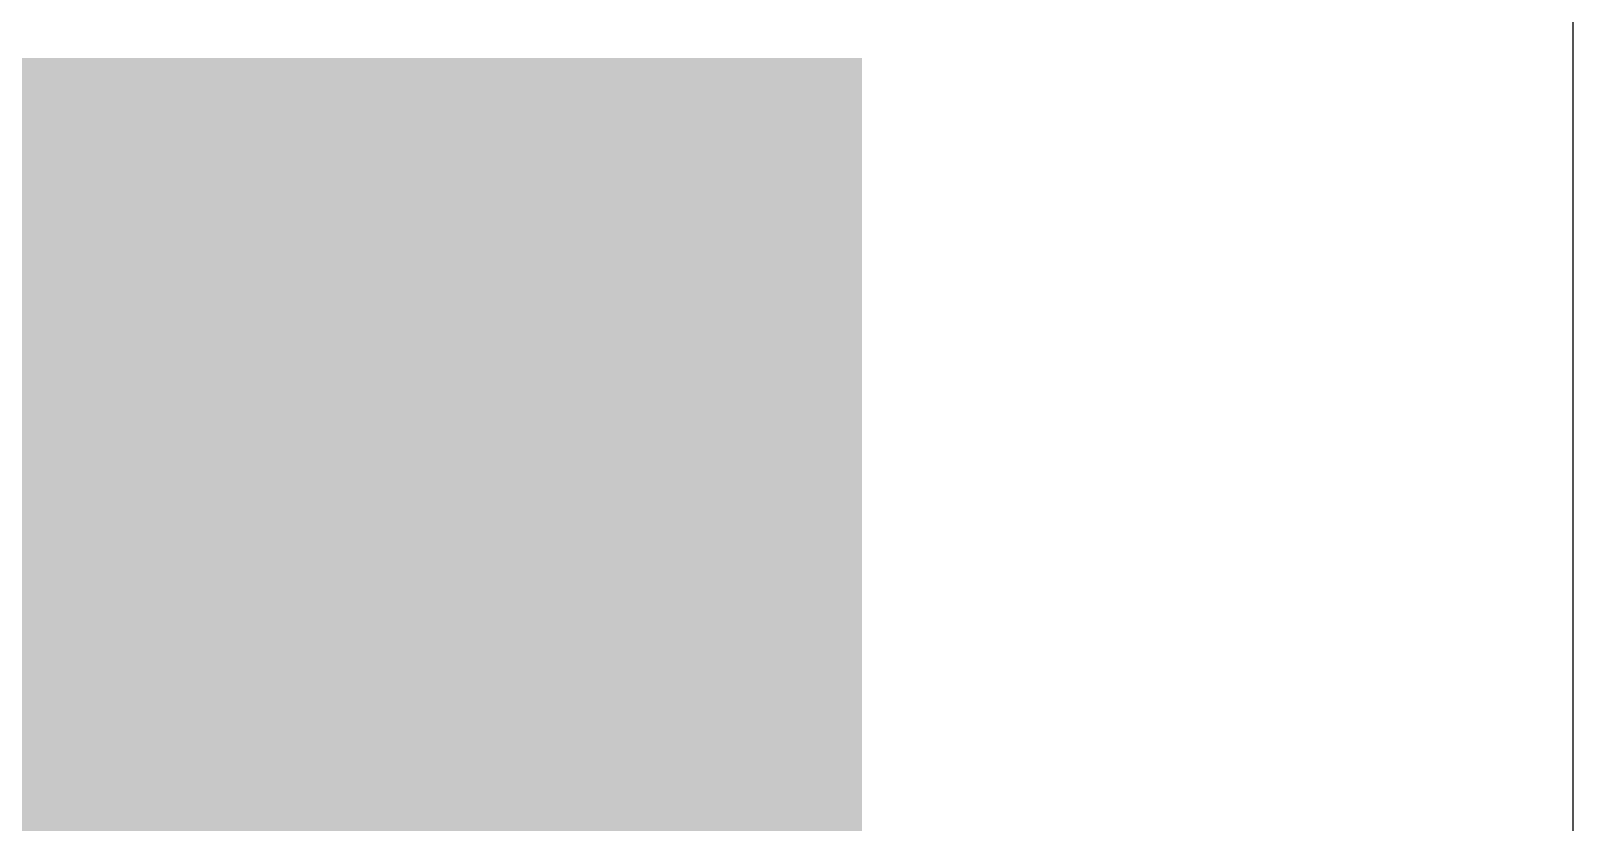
# Model space of a CAD drawing. Extents: x -975 to 21663, y -7650 to 8050.
# Drawn here: x 15271 to 19574, y -5417 to -3209 of the extents above; entities that cross this region are included whole.
import ezdxf

# ---------------------------------------------------------------- set-up
doc = ezdxf.new("R2010")
doc.units = 0
for name, color, linetype in [('boundary', 7, 'CONTINUOUS'), ('qrcode_black', 250, 'CONTINUOUS'), ('qrcode_white', 7, 'CONTINUOUS')]:
    doc.layers.add(name, color=color, linetype=linetype)

msp = doc.modelspace()

# ---------------------------------------------------------------- linework, layer by layer
at = {"layer": 'boundary'}
msp.add_line((19574, -7650), (19574, 8050), dxfattribs=at)
at = {"layer": 'qrcode_black'}
for points in [[(15223.6, -3662.7), (15318.2, -3662.7), (15223.6, -3757.4), (15318.2, -3757.4)], [(15318.2, -3662.7), (15412.9, -3662.7), (15318.2, -3757.4), (15412.9, -3757.4)], [(15412.9, -3662.7), (15507.5, -3662.7), (15412.9, -3757.4), (15507.5, -3757.4)], [(15696.8, -3662.7), (15791.5, -3662.7), (15696.8, -3757.4), (15791.5, -3757.4)], [(15886.1, -3662.7), (15980.8, -3662.7), (15886.1, -3757.4), (15980.8, -3757.4)], [(15980.8, -3662.7), (16075.5, -3662.7), (15980.8, -3757.4), (16075.5, -3757.4)], [(16264.8, -3662.7), (16359.4, -3662.7), (16264.8, -3757.4), (16359.4, -3757.4)], [(16359.4, -3662.7), (16454.1, -3662.7), (16359.4, -3757.4), (16454.1, -3757.4)], [(16548.7, -3662.7), (16643.4, -3662.7), (16548.7, -3757.4), (16643.4, -3757.4)], [(16643.4, -3662.7), (16738, -3662.7), (16643.4, -3757.4), (16738, -3757.4)], [(16738, -3662.7), (16832.7, -3662.7), (16738, -3757.4), (16832.7, -3757.4)], [(16832.7, -3662.7), (16927.3, -3662.7), (16832.7, -3757.4), (16927.3, -3757.4)], [(16927.3, -3662.7), (17022, -3662.7), (16927.3, -3757.4), (17022, -3757.4)], [(17022, -3662.7), (17116.6, -3662.7), (17022, -3757.4), (17116.6, -3757.4)], [(17116.6, -3662.7), (17211.3, -3662.7), (17116.6, -3757.4), (17211.3, -3757.4)], [(15223.6, -3757.4), (15318.2, -3757.4), (15223.6, -3852), (15318.2, -3852)], [(15318.2, -3757.4), (15412.9, -3757.4), (15318.2, -3852), (15412.9, -3852)], [(15412.9, -3757.4), (15507.5, -3757.4), (15412.9, -3852), (15507.5, -3852)], [(15507.5, -3757.4), (15602.2, -3757.4), (15507.5, -3852), (15602.2, -3852)], [(15696.8, -3757.4), (15791.5, -3757.4), (15696.8, -3852), (15791.5, -3852)], [(15980.8, -3757.4), (16075.5, -3757.4), (15980.8, -3852), (16075.5, -3852)], [(16170.1, -3757.4), (16264.8, -3757.4), (16170.1, -3852), (16264.8, -3852)], [(16359.4, -3757.4), (16454.1, -3757.4), (16359.4, -3852), (16454.1, -3852)], [(16548.7, -3757.4), (16643.4, -3757.4), (16548.7, -3852), (16643.4, -3852)], [(17116.6, -3757.4), (17211.3, -3757.4), (17116.6, -3852), (17211.3, -3852)], [(15223.6, -3852), (15318.2, -3852), (15223.6, -3946.7), (15318.2, -3946.7)], [(15318.2, -3852), (15412.9, -3852), (15318.2, -3946.7), (15412.9, -3946.7)], [(15507.5, -3852), (15602.2, -3852), (15507.5, -3946.7), (15602.2, -3946.7)], [(15696.8, -3852), (15791.5, -3852), (15696.8, -3946.7), (15791.5, -3946.7)], [(15791.5, -3852), (15886.1, -3852), (15791.5, -3946.7), (15886.1, -3946.7)], [(15886.1, -3852), (15980.8, -3852), (15886.1, -3946.7), (15980.8, -3946.7)], [(15980.8, -3852), (16075.5, -3852), (15980.8, -3946.7), (16075.5, -3946.7)], [(16264.8, -3852), (16359.4, -3852), (16264.8, -3946.7), (16359.4, -3946.7)], [(16548.7, -3852), (16643.4, -3852), (16548.7, -3946.7), (16643.4, -3946.7)], [(16738, -3852), (16832.7, -3852), (16738, -3946.7), (16832.7, -3946.7)], [(16832.7, -3852), (16927.3, -3852), (16832.7, -3946.7), (16927.3, -3946.7)], [(16927.3, -3852), (17022, -3852), (16927.3, -3946.7), (17022, -3946.7)], [(17116.6, -3852), (17211.3, -3852), (17116.6, -3946.7), (17211.3, -3946.7)], [(15412.9, -3946.7), (15507.5, -3946.7), (15412.9, -4041.4), (15507.5, -4041.4)], [(15507.5, -3946.7), (15602.2, -3946.7), (15507.5, -4041.4), (15602.2, -4041.4)], [(15602.2, -3946.7), (15696.8, -3946.7), (15602.2, -4041.4), (15696.8, -4041.4)], [(15886.1, -3946.7), (15980.8, -3946.7), (15886.1, -4041.4), (15980.8, -4041.4)], [(15980.8, -3946.7), (16075.5, -3946.7), (15980.8, -4041.4), (16075.5, -4041.4)], [(16075.5, -3946.7), (16170.1, -3946.7), (16075.5, -4041.4), (16170.1, -4041.4)], [(16170.1, -3946.7), (16264.8, -3946.7), (16170.1, -4041.4), (16264.8, -4041.4)], [(16264.8, -3946.7), (16359.4, -3946.7), (16264.8, -4041.4), (16359.4, -4041.4)], [(16359.4, -3946.7), (16454.1, -3946.7), (16359.4, -4041.4), (16454.1, -4041.4)], [(16548.7, -3946.7), (16643.4, -3946.7), (16548.7, -4041.4), (16643.4, -4041.4)], [(16738, -3946.7), (16832.7, -3946.7), (16738, -4041.4), (16832.7, -4041.4)], [(16832.7, -3946.7), (16927.3, -3946.7), (16832.7, -4041.4), (16927.3, -4041.4)], [(16927.3, -3946.7), (17022, -3946.7), (16927.3, -4041.4), (17022, -4041.4)], [(17116.6, -3946.7), (17211.3, -3946.7), (17116.6, -4041.4), (17211.3, -4041.4)], [(15223.6, -4041.4), (15318.2, -4041.4), (15223.6, -4136), (15318.2, -4136)], [(15318.2, -4041.4), (15412.9, -4041.4), (15318.2, -4136), (15412.9, -4136)], [(15507.5, -4041.4), (15602.2, -4041.4), (15507.5, -4136), (15602.2, -4136)], [(15791.5, -4041.4), (15886.1, -4041.4), (15791.5, -4136), (15886.1, -4136)], [(16359.4, -4041.4), (16454.1, -4041.4), (16359.4, -4136), (16454.1, -4136)], [(16548.7, -4041.4), (16643.4, -4041.4), (16548.7, -4136), (16643.4, -4136)], [(16738, -4041.4), (16832.7, -4041.4), (16738, -4136), (16832.7, -4136)], [(16832.7, -4041.4), (16927.3, -4041.4), (16832.7, -4136), (16927.3, -4136)], [(16927.3, -4041.4), (17022, -4041.4), (16927.3, -4136), (17022, -4136)], [(17116.6, -4041.4), (17211.3, -4041.4), (17116.6, -4136), (17211.3, -4136)], [(15223.6, -4136), (15318.2, -4136), (15223.6, -4230.7), (15318.2, -4230.7)], [(15318.2, -4136), (15412.9, -4136), (15318.2, -4230.7), (15412.9, -4230.7)], [(15507.5, -4136), (15602.2, -4136), (15507.5, -4230.7), (15602.2, -4230.7)], [(15602.2, -4136), (15696.8, -4136), (15602.2, -4230.7), (15696.8, -4230.7)], [(15696.8, -4136), (15791.5, -4136), (15696.8, -4230.7), (15791.5, -4230.7)], [(15791.5, -4136), (15886.1, -4136), (15791.5, -4230.7), (15886.1, -4230.7)], [(15980.8, -4136), (16075.5, -4136), (15980.8, -4230.7), (16075.5, -4230.7)], [(16170.1, -4136), (16264.8, -4136), (16170.1, -4230.7), (16264.8, -4230.7)], [(16548.7, -4136), (16643.4, -4136), (16548.7, -4230.7), (16643.4, -4230.7)], [(17116.6, -4136), (17211.3, -4136), (17116.6, -4230.7), (17211.3, -4230.7)], [(15223.6, -4230.7), (15318.2, -4230.7), (15223.6, -4325.3), (15318.2, -4325.3)], [(15412.9, -4230.7), (15507.5, -4230.7), (15412.9, -4325.3), (15507.5, -4325.3)], [(15602.2, -4230.7), (15696.8, -4230.7), (15602.2, -4325.3), (15696.8, -4325.3)], [(15791.5, -4230.7), (15886.1, -4230.7), (15791.5, -4325.3), (15886.1, -4325.3)], [(15980.8, -4230.7), (16075.5, -4230.7), (15980.8, -4325.3), (16075.5, -4325.3)], [(16170.1, -4230.7), (16264.8, -4230.7), (16170.1, -4325.3), (16264.8, -4325.3)], [(16359.4, -4230.7), (16454.1, -4230.7), (16359.4, -4325.3), (16454.1, -4325.3)], [(16548.7, -4230.7), (16643.4, -4230.7), (16548.7, -4325.3), (16643.4, -4325.3)], [(16643.4, -4230.7), (16738, -4230.7), (16643.4, -4325.3), (16738, -4325.3)], [(16738, -4230.7), (16832.7, -4230.7), (16738, -4325.3), (16832.7, -4325.3)], [(16832.7, -4230.7), (16927.3, -4230.7), (16832.7, -4325.3), (16927.3, -4325.3)], [(16927.3, -4230.7), (17022, -4230.7), (16927.3, -4325.3), (17022, -4325.3)], [(17022, -4230.7), (17116.6, -4230.7), (17022, -4325.3), (17116.6, -4325.3)], [(17116.6, -4230.7), (17211.3, -4230.7), (17116.6, -4325.3), (17211.3, -4325.3)], [(15223.6, -4325.3), (15318.2, -4325.3), (15223.6, -4420), (15318.2, -4420)], [(15507.5, -4325.3), (15602.2, -4325.3), (15507.5, -4420), (15602.2, -4420)], [(15791.5, -4325.3), (15886.1, -4325.3), (15791.5, -4420), (15886.1, -4420)], [(16075.5, -4325.3), (16170.1, -4325.3), (16075.5, -4420), (16170.1, -4420)], [(16264.8, -4325.3), (16359.4, -4325.3), (16264.8, -4420), (16359.4, -4420)], [(15412.9, -4420), (15507.5, -4420), (15412.9, -4514.6), (15507.5, -4514.6)], [(15507.5, -4420), (15602.2, -4420), (15507.5, -4514.6), (15602.2, -4514.6)], [(15696.8, -4420), (15791.5, -4420), (15696.8, -4514.6), (15791.5, -4514.6)], [(15791.5, -4420), (15886.1, -4420), (15791.5, -4514.6), (15886.1, -4514.6)], [(16170.1, -4420), (16264.8, -4420), (16170.1, -4514.6), (16264.8, -4514.6)], [(16359.4, -4420), (16454.1, -4420), (16359.4, -4514.6), (16454.1, -4514.6)], [(16548.7, -4420), (16643.4, -4420), (16548.7, -4514.6), (16643.4, -4514.6)], [(16643.4, -4420), (16738, -4420), (16643.4, -4514.6), (16738, -4514.6)], [(16738, -4420), (16832.7, -4420), (16738, -4514.6), (16832.7, -4514.6)], [(16832.7, -4420), (16927.3, -4420), (16832.7, -4514.6), (16927.3, -4514.6)], [(16927.3, -4420), (17022, -4420), (16927.3, -4514.6), (17022, -4514.6)], [(15223.6, -4514.6), (15318.2, -4514.6), (15223.6, -4609.3), (15318.2, -4609.3)], [(15412.9, -4514.6), (15507.5, -4514.6), (15412.9, -4609.3), (15507.5, -4609.3)], [(15791.5, -4514.6), (15886.1, -4514.6), (15791.5, -4609.3), (15886.1, -4609.3)], [(15886.1, -4514.6), (15980.8, -4514.6), (15886.1, -4609.3), (15980.8, -4609.3)], [(16075.5, -4514.6), (16170.1, -4514.6), (16075.5, -4609.3), (16170.1, -4609.3)], [(16170.1, -4514.6), (16264.8, -4514.6), (16170.1, -4609.3), (16264.8, -4609.3)], [(16264.8, -4514.6), (16359.4, -4514.6), (16264.8, -4609.3), (16359.4, -4609.3)], [(16454.1, -4514.6), (16548.7, -4514.6), (16454.1, -4609.3), (16548.7, -4609.3)], [(16548.7, -4514.6), (16643.4, -4514.6), (16548.7, -4609.3), (16643.4, -4609.3)], [(16832.7, -4514.6), (16927.3, -4514.6), (16832.7, -4609.3), (16927.3, -4609.3)], [(16927.3, -4514.6), (17022, -4514.6), (16927.3, -4609.3), (17022, -4609.3)], [(17022, -4514.6), (17116.6, -4514.6), (17022, -4609.3), (17116.6, -4609.3)], [(15223.6, -4609.3), (15318.2, -4609.3), (15223.6, -4703.9), (15318.2, -4703.9)], [(15507.5, -4609.3), (15602.2, -4609.3), (15507.5, -4703.9), (15602.2, -4703.9)], [(15791.5, -4609.3), (15886.1, -4609.3), (15791.5, -4703.9), (15886.1, -4703.9)], [(15980.8, -4609.3), (16075.5, -4609.3), (15980.8, -4703.9), (16075.5, -4703.9)], [(16075.5, -4609.3), (16170.1, -4609.3), (16075.5, -4703.9), (16170.1, -4703.9)], [(16738, -4609.3), (16832.7, -4609.3), (16738, -4703.9), (16832.7, -4703.9)], [(16927.3, -4609.3), (17022, -4609.3), (16927.3, -4703.9), (17022, -4703.9)], [(17116.6, -4609.3), (17211.3, -4609.3), (17116.6, -4703.9), (17211.3, -4703.9)], [(15223.6, -4703.9), (15318.2, -4703.9), (15223.6, -4798.6), (15318.2, -4798.6)], [(15412.9, -4703.9), (15507.5, -4703.9), (15412.9, -4798.6), (15507.5, -4798.6)], [(15602.2, -4703.9), (15696.8, -4703.9), (15602.2, -4798.6), (15696.8, -4798.6)], [(15980.8, -4703.9), (16075.5, -4703.9), (15980.8, -4798.6), (16075.5, -4798.6)], [(16075.5, -4703.9), (16170.1, -4703.9), (16075.5, -4798.6), (16170.1, -4798.6)], [(16170.1, -4703.9), (16264.8, -4703.9), (16170.1, -4798.6), (16264.8, -4798.6)], [(16359.4, -4703.9), (16454.1, -4703.9), (16359.4, -4798.6), (16454.1, -4798.6)], [(16548.7, -4703.9), (16643.4, -4703.9), (16548.7, -4798.6), (16643.4, -4798.6)], [(16738, -4703.9), (16832.7, -4703.9), (16738, -4798.6), (16832.7, -4798.6)], [(16832.7, -4703.9), (16927.3, -4703.9), (16832.7, -4798.6), (16927.3, -4798.6)], [(16927.3, -4703.9), (17022, -4703.9), (16927.3, -4798.6), (17022, -4798.6)], [(17022, -4703.9), (17116.6, -4703.9), (17022, -4798.6), (17116.6, -4798.6)], [(17116.6, -4703.9), (17211.3, -4703.9), (17116.6, -4798.6), (17211.3, -4798.6)], [(15223.6, -4798.6), (15318.2, -4798.6), (15223.6, -4893.2), (15318.2, -4893.2)], [(15791.5, -4798.6), (15886.1, -4798.6), (15791.5, -4893.2), (15886.1, -4893.2)], [(15886.1, -4798.6), (15980.8, -4798.6), (15886.1, -4893.2), (15980.8, -4893.2)], [(16075.5, -4798.6), (16170.1, -4798.6), (16075.5, -4893.2), (16170.1, -4893.2)], [(16264.8, -4798.6), (16359.4, -4798.6), (16264.8, -4893.2), (16359.4, -4893.2)], [(16738, -4798.6), (16832.7, -4798.6), (16738, -4893.2), (16832.7, -4893.2)], [(16832.7, -4798.6), (16927.3, -4798.6), (16832.7, -4893.2), (16927.3, -4893.2)], [(17116.6, -4798.6), (17211.3, -4798.6), (17116.6, -4893.2), (17211.3, -4893.2)], [(15223.6, -4893.2), (15318.2, -4893.2), (15223.6, -4987.9), (15318.2, -4987.9)], [(15318.2, -4893.2), (15412.9, -4893.2), (15318.2, -4987.9), (15412.9, -4987.9)], [(15412.9, -4893.2), (15507.5, -4893.2), (15412.9, -4987.9), (15507.5, -4987.9)], [(15507.5, -4893.2), (15602.2, -4893.2), (15507.5, -4987.9), (15602.2, -4987.9)], [(15602.2, -4893.2), (15696.8, -4893.2), (15602.2, -4987.9), (15696.8, -4987.9)], [(15696.8, -4893.2), (15791.5, -4893.2), (15696.8, -4987.9), (15791.5, -4987.9)], [(15980.8, -4893.2), (16075.5, -4893.2), (15980.8, -4987.9), (16075.5, -4987.9)], [(16075.5, -4893.2), (16170.1, -4893.2), (16075.5, -4987.9), (16170.1, -4987.9)], [(16170.1, -4893.2), (16264.8, -4893.2), (16170.1, -4987.9), (16264.8, -4987.9)], [(16548.7, -4893.2), (16643.4, -4893.2), (16548.7, -4987.9), (16643.4, -4987.9)], [(16832.7, -4893.2), (16927.3, -4893.2), (16832.7, -4987.9), (16927.3, -4987.9)], [(17022, -4893.2), (17116.6, -4893.2), (17022, -4987.9), (17116.6, -4987.9)], [(17116.6, -4893.2), (17211.3, -4893.2), (17116.6, -4987.9), (17211.3, -4987.9)], [(15412.9, -4987.9), (15507.5, -4987.9), (15412.9, -5082.5), (15507.5, -5082.5)], [(15696.8, -4987.9), (15791.5, -4987.9), (15696.8, -5082.5), (15791.5, -5082.5)], [(15886.1, -4987.9), (15980.8, -4987.9), (15886.1, -5082.5), (15980.8, -5082.5)], [(16075.5, -4987.9), (16170.1, -4987.9), (16075.5, -5082.5), (16170.1, -5082.5)], [(16359.4, -4987.9), (16454.1, -4987.9), (16359.4, -5082.5), (16454.1, -5082.5)], [(16454.1, -4987.9), (16548.7, -4987.9), (16454.1, -5082.5), (16548.7, -5082.5)], [(16643.4, -4987.9), (16738, -4987.9), (16643.4, -5082.5), (16738, -5082.5)], [(16927.3, -4987.9), (17022, -4987.9), (16927.3, -5082.5), (17022, -5082.5)], [(17022, -4987.9), (17116.6, -4987.9), (17022, -5082.5), (17116.6, -5082.5)], [(15318.2, -5082.5), (15412.9, -5082.5), (15318.2, -5177.2), (15412.9, -5177.2)], [(15602.2, -5082.5), (15696.8, -5082.5), (15602.2, -5177.2), (15696.8, -5177.2)], [(15886.1, -5082.5), (15980.8, -5082.5), (15886.1, -5177.2), (15980.8, -5177.2)], [(15980.8, -5082.5), (16075.5, -5082.5), (15980.8, -5177.2), (16075.5, -5177.2)], [(16075.5, -5082.5), (16170.1, -5082.5), (16075.5, -5177.2), (16170.1, -5177.2)], [(16170.1, -5082.5), (16264.8, -5082.5), (16170.1, -5177.2), (16264.8, -5177.2)], [(16454.1, -5082.5), (16548.7, -5082.5), (16454.1, -5177.2), (16548.7, -5177.2)], [(16548.7, -5082.5), (16643.4, -5082.5), (16548.7, -5177.2), (16643.4, -5177.2)], [(16643.4, -5082.5), (16738, -5082.5), (16643.4, -5177.2), (16738, -5177.2)], [(16738, -5082.5), (16832.7, -5082.5), (16738, -5177.2), (16832.7, -5177.2)], [(16927.3, -5082.5), (17022, -5082.5), (16927.3, -5177.2), (17022, -5177.2)], [(15318.2, -5177.2), (15412.9, -5177.2), (15318.2, -5271.8), (15412.9, -5271.8)], [(15412.9, -5177.2), (15507.5, -5177.2), (15412.9, -5271.8), (15507.5, -5271.8)], [(15696.8, -5177.2), (15791.5, -5177.2), (15696.8, -5271.8), (15791.5, -5271.8)], [(15886.1, -5177.2), (15980.8, -5177.2), (15886.1, -5271.8), (15980.8, -5271.8)], [(16170.1, -5177.2), (16264.8, -5177.2), (16170.1, -5271.8), (16264.8, -5271.8)], [(16359.4, -5177.2), (16454.1, -5177.2), (16359.4, -5271.8), (16454.1, -5271.8)], [(16454.1, -5177.2), (16548.7, -5177.2), (16454.1, -5271.8), (16548.7, -5271.8)], [(16643.4, -5177.2), (16738, -5177.2), (16643.4, -5271.8), (16738, -5271.8)], [(16738, -5177.2), (16832.7, -5177.2), (16738, -5271.8), (16832.7, -5271.8)], [(16832.7, -5177.2), (16927.3, -5177.2), (16832.7, -5271.8), (16927.3, -5271.8)], [(17116.6, -5177.2), (17211.3, -5177.2), (17116.6, -5271.8), (17211.3, -5271.8)], [(15223.6, -5271.8), (15318.2, -5271.8), (15223.6, -5366.5), (15318.2, -5366.5)], [(15412.9, -5271.8), (15507.5, -5271.8), (15412.9, -5366.5), (15507.5, -5366.5)], [(15602.2, -5271.8), (15696.8, -5271.8), (15602.2, -5366.5), (15696.8, -5366.5)], [(15696.8, -5271.8), (15791.5, -5271.8), (15696.8, -5366.5), (15791.5, -5366.5)], [(15886.1, -5271.8), (15980.8, -5271.8), (15886.1, -5366.5), (15980.8, -5366.5)], [(15980.8, -5271.8), (16075.5, -5271.8), (15980.8, -5366.5), (16075.5, -5366.5)], [(16170.1, -5271.8), (16264.8, -5271.8), (16170.1, -5366.5), (16264.8, -5366.5)], [(16264.8, -5271.8), (16359.4, -5271.8), (16264.8, -5366.5), (16359.4, -5366.5)], [(16548.7, -5271.8), (16643.4, -5271.8), (16548.7, -5366.5), (16643.4, -5366.5)], [(16643.4, -5271.8), (16738, -5271.8), (16643.4, -5366.5), (16738, -5366.5)], [(16832.7, -5271.8), (16927.3, -5271.8), (16832.7, -5366.5), (16927.3, -5366.5)], [(16927.3, -5271.8), (17022, -5271.8), (16927.3, -5366.5), (17022, -5366.5)], [(15223.6, -5366.5), (15318.2, -5366.5), (15223.6, -5461.1), (15318.2, -5461.1)], [(15412.9, -5366.5), (15507.5, -5366.5), (15412.9, -5461.1), (15507.5, -5461.1)], [(15507.5, -5366.5), (15602.2, -5366.5), (15507.5, -5461.1), (15602.2, -5461.1)], [(15602.2, -5366.5), (15696.8, -5366.5), (15602.2, -5461.1), (15696.8, -5461.1)], [(15696.8, -5366.5), (15791.5, -5366.5), (15696.8, -5461.1), (15791.5, -5461.1)], [(15980.8, -5366.5), (16075.5, -5366.5), (15980.8, -5461.1), (16075.5, -5461.1)], [(16170.1, -5366.5), (16264.8, -5366.5), (16170.1, -5461.1), (16264.8, -5461.1)], [(16359.4, -5366.5), (16454.1, -5366.5), (16359.4, -5461.1), (16454.1, -5461.1)], [(16454.1, -5366.5), (16548.7, -5366.5), (16454.1, -5461.1), (16548.7, -5461.1)], [(16548.7, -5366.5), (16643.4, -5366.5), (16548.7, -5461.1), (16643.4, -5461.1)], [(16738, -5366.5), (16832.7, -5366.5), (16738, -5461.1), (16832.7, -5461.1)], [(16927.3, -5366.5), (17022, -5366.5), (16927.3, -5461.1), (17022, -5461.1)], [(17022, -5366.5), (17116.6, -5366.5), (17022, -5461.1), (17116.6, -5461.1)]]:
    msp.add_solid(points, dxfattribs=at)
at = {"layer": 'qrcode_white'}
for points in [[(15223.6, -3284.1), (15318.2, -3284.1), (15223.6, -3378.8), (15318.2, -3378.8)], [(15318.2, -3284.1), (15412.9, -3284.1), (15318.2, -3378.8), (15412.9, -3378.8)], [(15412.9, -3284.1), (15507.5, -3284.1), (15412.9, -3378.8), (15507.5, -3378.8)], [(15507.5, -3284.1), (15602.2, -3284.1), (15507.5, -3378.8), (15602.2, -3378.8)], [(15602.2, -3284.1), (15696.8, -3284.1), (15602.2, -3378.8), (15696.8, -3378.8)], [(15696.8, -3284.1), (15791.5, -3284.1), (15696.8, -3378.8), (15791.5, -3378.8)], [(15791.5, -3284.1), (15886.1, -3284.1), (15791.5, -3378.8), (15886.1, -3378.8)], [(15886.1, -3284.1), (15980.8, -3284.1), (15886.1, -3378.8), (15980.8, -3378.8)], [(15980.8, -3284.1), (16075.5, -3284.1), (15980.8, -3378.8), (16075.5, -3378.8)], [(16075.5, -3284.1), (16170.1, -3284.1), (16075.5, -3378.8), (16170.1, -3378.8)], [(16170.1, -3284.1), (16264.8, -3284.1), (16170.1, -3378.8), (16264.8, -3378.8)], [(16264.8, -3284.1), (16359.4, -3284.1), (16264.8, -3378.8), (16359.4, -3378.8)], [(16359.4, -3284.1), (16454.1, -3284.1), (16359.4, -3378.8), (16454.1, -3378.8)], [(16454.1, -3284.1), (16548.7, -3284.1), (16454.1, -3378.8), (16548.7, -3378.8)], [(16548.7, -3284.1), (16643.4, -3284.1), (16548.7, -3378.8), (16643.4, -3378.8)], [(16643.4, -3284.1), (16738, -3284.1), (16643.4, -3378.8), (16738, -3378.8)], [(16738, -3284.1), (16832.7, -3284.1), (16738, -3378.8), (16832.7, -3378.8)], [(16832.7, -3284.1), (16927.3, -3284.1), (16832.7, -3378.8), (16927.3, -3378.8)], [(16927.3, -3284.1), (17022, -3284.1), (16927.3, -3378.8), (17022, -3378.8)], [(17022, -3284.1), (17116.6, -3284.1), (17022, -3378.8), (17116.6, -3378.8)], [(17116.6, -3284.1), (17211.3, -3284.1), (17116.6, -3378.8), (17211.3, -3378.8)], [(17211.3, -3284.1), (17305.9, -3284.1), (17211.3, -3378.8), (17305.9, -3378.8)], [(17305.9, -3284.1), (17400.6, -3284.1), (17305.9, -3378.8), (17400.6, -3378.8)], [(17400.6, -3284.1), (17495.2, -3284.1), (17400.6, -3378.8), (17495.2, -3378.8)], [(17495.2, -3284.1), (17589.9, -3284.1), (17495.2, -3378.8), (17589.9, -3378.8)], [(15223.6, -3378.8), (15318.2, -3378.8), (15223.6, -3473.4), (15318.2, -3473.4)], [(15318.2, -3378.8), (15412.9, -3378.8), (15318.2, -3473.4), (15412.9, -3473.4)], [(15412.9, -3378.8), (15507.5, -3378.8), (15412.9, -3473.4), (15507.5, -3473.4)], [(15507.5, -3378.8), (15602.2, -3378.8), (15507.5, -3473.4), (15602.2, -3473.4)], [(15602.2, -3378.8), (15696.8, -3378.8), (15602.2, -3473.4), (15696.8, -3473.4)], [(15696.8, -3378.8), (15791.5, -3378.8), (15696.8, -3473.4), (15791.5, -3473.4)], [(15791.5, -3378.8), (15886.1, -3378.8), (15791.5, -3473.4), (15886.1, -3473.4)], [(15886.1, -3378.8), (15980.8, -3378.8), (15886.1, -3473.4), (15980.8, -3473.4)], [(15980.8, -3378.8), (16075.5, -3378.8), (15980.8, -3473.4), (16075.5, -3473.4)], [(16075.5, -3378.8), (16170.1, -3378.8), (16075.5, -3473.4), (16170.1, -3473.4)], [(16170.1, -3378.8), (16264.8, -3378.8), (16170.1, -3473.4), (16264.8, -3473.4)], [(16264.8, -3378.8), (16359.4, -3378.8), (16264.8, -3473.4), (16359.4, -3473.4)], [(16359.4, -3378.8), (16454.1, -3378.8), (16359.4, -3473.4), (16454.1, -3473.4)], [(16454.1, -3378.8), (16548.7, -3378.8), (16454.1, -3473.4), (16548.7, -3473.4)], [(16548.7, -3378.8), (16643.4, -3378.8), (16548.7, -3473.4), (16643.4, -3473.4)], [(16643.4, -3378.8), (16738, -3378.8), (16643.4, -3473.4), (16738, -3473.4)], [(16738, -3378.8), (16832.7, -3378.8), (16738, -3473.4), (16832.7, -3473.4)], [(16832.7, -3378.8), (16927.3, -3378.8), (16832.7, -3473.4), (16927.3, -3473.4)], [(16927.3, -3378.8), (17022, -3378.8), (16927.3, -3473.4), (17022, -3473.4)], [(17022, -3378.8), (17116.6, -3378.8), (17022, -3473.4), (17116.6, -3473.4)], [(17116.6, -3378.8), (17211.3, -3378.8), (17116.6, -3473.4), (17211.3, -3473.4)], [(17211.3, -3378.8), (17305.9, -3378.8), (17211.3, -3473.4), (17305.9, -3473.4)], [(17305.9, -3378.8), (17400.6, -3378.8), (17305.9, -3473.4), (17400.6, -3473.4)], [(17400.6, -3378.8), (17495.2, -3378.8), (17400.6, -3473.4), (17495.2, -3473.4)], [(17495.2, -3378.8), (17589.9, -3378.8), (17495.2, -3473.4), (17589.9, -3473.4)], [(15223.6, -3473.4), (15318.2, -3473.4), (15223.6, -3568.1), (15318.2, -3568.1)], [(15318.2, -3473.4), (15412.9, -3473.4), (15318.2, -3568.1), (15412.9, -3568.1)], [(15412.9, -3473.4), (15507.5, -3473.4), (15412.9, -3568.1), (15507.5, -3568.1)], [(15507.5, -3473.4), (15602.2, -3473.4), (15507.5, -3568.1), (15602.2, -3568.1)], [(15602.2, -3473.4), (15696.8, -3473.4), (15602.2, -3568.1), (15696.8, -3568.1)], [(15696.8, -3473.4), (15791.5, -3473.4), (15696.8, -3568.1), (15791.5, -3568.1)], [(15791.5, -3473.4), (15886.1, -3473.4), (15791.5, -3568.1), (15886.1, -3568.1)], [(15886.1, -3473.4), (15980.8, -3473.4), (15886.1, -3568.1), (15980.8, -3568.1)], [(15980.8, -3473.4), (16075.5, -3473.4), (15980.8, -3568.1), (16075.5, -3568.1)], [(16075.5, -3473.4), (16170.1, -3473.4), (16075.5, -3568.1), (16170.1, -3568.1)], [(16170.1, -3473.4), (16264.8, -3473.4), (16170.1, -3568.1), (16264.8, -3568.1)], [(16264.8, -3473.4), (16359.4, -3473.4), (16264.8, -3568.1), (16359.4, -3568.1)], [(16359.4, -3473.4), (16454.1, -3473.4), (16359.4, -3568.1), (16454.1, -3568.1)], [(16454.1, -3473.4), (16548.7, -3473.4), (16454.1, -3568.1), (16548.7, -3568.1)], [(16548.7, -3473.4), (16643.4, -3473.4), (16548.7, -3568.1), (16643.4, -3568.1)], [(16643.4, -3473.4), (16738, -3473.4), (16643.4, -3568.1), (16738, -3568.1)], [(16738, -3473.4), (16832.7, -3473.4), (16738, -3568.1), (16832.7, -3568.1)], [(16832.7, -3473.4), (16927.3, -3473.4), (16832.7, -3568.1), (16927.3, -3568.1)], [(16927.3, -3473.4), (17022, -3473.4), (16927.3, -3568.1), (17022, -3568.1)], [(17022, -3473.4), (17116.6, -3473.4), (17022, -3568.1), (17116.6, -3568.1)], [(17116.6, -3473.4), (17211.3, -3473.4), (17116.6, -3568.1), (17211.3, -3568.1)], [(17211.3, -3473.4), (17305.9, -3473.4), (17211.3, -3568.1), (17305.9, -3568.1)], [(17305.9, -3473.4), (17400.6, -3473.4), (17305.9, -3568.1), (17400.6, -3568.1)], [(17400.6, -3473.4), (17495.2, -3473.4), (17400.6, -3568.1), (17495.2, -3568.1)], [(17495.2, -3473.4), (17589.9, -3473.4), (17495.2, -3568.1), (17589.9, -3568.1)], [(15223.6, -3568.1), (15318.2, -3568.1), (15223.6, -3662.7), (15318.2, -3662.7)], [(15318.2, -3568.1), (15412.9, -3568.1), (15318.2, -3662.7), (15412.9, -3662.7)], [(15412.9, -3568.1), (15507.5, -3568.1), (15412.9, -3662.7), (15507.5, -3662.7)], [(15507.5, -3568.1), (15602.2, -3568.1), (15507.5, -3662.7), (15602.2, -3662.7)], [(15602.2, -3568.1), (15696.8, -3568.1), (15602.2, -3662.7), (15696.8, -3662.7)], [(15696.8, -3568.1), (15791.5, -3568.1), (15696.8, -3662.7), (15791.5, -3662.7)], [(15791.5, -3568.1), (15886.1, -3568.1), (15791.5, -3662.7), (15886.1, -3662.7)], [(15886.1, -3568.1), (15980.8, -3568.1), (15886.1, -3662.7), (15980.8, -3662.7)], [(15980.8, -3568.1), (16075.5, -3568.1), (15980.8, -3662.7), (16075.5, -3662.7)], [(16075.5, -3568.1), (16170.1, -3568.1), (16075.5, -3662.7), (16170.1, -3662.7)], [(16170.1, -3568.1), (16264.8, -3568.1), (16170.1, -3662.7), (16264.8, -3662.7)], [(16264.8, -3568.1), (16359.4, -3568.1), (16264.8, -3662.7), (16359.4, -3662.7)], [(16359.4, -3568.1), (16454.1, -3568.1), (16359.4, -3662.7), (16454.1, -3662.7)], [(16454.1, -3568.1), (16548.7, -3568.1), (16454.1, -3662.7), (16548.7, -3662.7)], [(16548.7, -3568.1), (16643.4, -3568.1), (16548.7, -3662.7), (16643.4, -3662.7)], [(16643.4, -3568.1), (16738, -3568.1), (16643.4, -3662.7), (16738, -3662.7)], [(16738, -3568.1), (16832.7, -3568.1), (16738, -3662.7), (16832.7, -3662.7)], [(16832.7, -3568.1), (16927.3, -3568.1), (16832.7, -3662.7), (16927.3, -3662.7)], [(16927.3, -3568.1), (17022, -3568.1), (16927.3, -3662.7), (17022, -3662.7)], [(17022, -3568.1), (17116.6, -3568.1), (17022, -3662.7), (17116.6, -3662.7)], [(17116.6, -3568.1), (17211.3, -3568.1), (17116.6, -3662.7), (17211.3, -3662.7)], [(17211.3, -3568.1), (17305.9, -3568.1), (17211.3, -3662.7), (17305.9, -3662.7)], [(17305.9, -3568.1), (17400.6, -3568.1), (17305.9, -3662.7), (17400.6, -3662.7)], [(17400.6, -3568.1), (17495.2, -3568.1), (17400.6, -3662.7), (17495.2, -3662.7)], [(17495.2, -3568.1), (17589.9, -3568.1), (17495.2, -3662.7), (17589.9, -3662.7)], [(15507.5, -3662.7), (15602.2, -3662.7), (15507.5, -3757.4), (15602.2, -3757.4)], [(15602.2, -3662.7), (15696.8, -3662.7), (15602.2, -3757.4), (15696.8, -3757.4)], [(15791.5, -3662.7), (15886.1, -3662.7), (15791.5, -3757.4), (15886.1, -3757.4)], [(16075.5, -3662.7), (16170.1, -3662.7), (16075.5, -3757.4), (16170.1, -3757.4)], [(16170.1, -3662.7), (16264.8, -3662.7), (16170.1, -3757.4), (16264.8, -3757.4)], [(16454.1, -3662.7), (16548.7, -3662.7), (16454.1, -3757.4), (16548.7, -3757.4)], [(17211.3, -3662.7), (17305.9, -3662.7), (17211.3, -3757.4), (17305.9, -3757.4)], [(17305.9, -3662.7), (17400.6, -3662.7), (17305.9, -3757.4), (17400.6, -3757.4)], [(17400.6, -3662.7), (17495.2, -3662.7), (17400.6, -3757.4), (17495.2, -3757.4)], [(17495.2, -3662.7), (17589.9, -3662.7), (17495.2, -3757.4), (17589.9, -3757.4)], [(15602.2, -3757.4), (15696.8, -3757.4), (15602.2, -3852), (15696.8, -3852)], [(15791.5, -3757.4), (15886.1, -3757.4), (15791.5, -3852), (15886.1, -3852)], [(15886.1, -3757.4), (15980.8, -3757.4), (15886.1, -3852), (15980.8, -3852)], [(16075.5, -3757.4), (16170.1, -3757.4), (16075.5, -3852), (16170.1, -3852)], [(16264.8, -3757.4), (16359.4, -3757.4), (16264.8, -3852), (16359.4, -3852)], [(16454.1, -3757.4), (16548.7, -3757.4), (16454.1, -3852), (16548.7, -3852)], [(16643.4, -3757.4), (16738, -3757.4), (16643.4, -3852), (16738, -3852)], [(16738, -3757.4), (16832.7, -3757.4), (16738, -3852), (16832.7, -3852)], [(16832.7, -3757.4), (16927.3, -3757.4), (16832.7, -3852), (16927.3, -3852)], [(16927.3, -3757.4), (17022, -3757.4), (16927.3, -3852), (17022, -3852)], [(17022, -3757.4), (17116.6, -3757.4), (17022, -3852), (17116.6, -3852)], [(17211.3, -3757.4), (17305.9, -3757.4), (17211.3, -3852), (17305.9, -3852)], [(17305.9, -3757.4), (17400.6, -3757.4), (17305.9, -3852), (17400.6, -3852)], [(17400.6, -3757.4), (17495.2, -3757.4), (17400.6, -3852), (17495.2, -3852)], [(17495.2, -3757.4), (17589.9, -3757.4), (17495.2, -3852), (17589.9, -3852)], [(15412.9, -3852), (15507.5, -3852), (15412.9, -3946.7), (15507.5, -3946.7)], [(15602.2, -3852), (15696.8, -3852), (15602.2, -3946.7), (15696.8, -3946.7)], [(16075.5, -3852), (16170.1, -3852), (16075.5, -3946.7), (16170.1, -3946.7)], [(16170.1, -3852), (16264.8, -3852), (16170.1, -3946.7), (16264.8, -3946.7)], [(16359.4, -3852), (16454.1, -3852), (16359.4, -3946.7), (16454.1, -3946.7)], [(16454.1, -3852), (16548.7, -3852), (16454.1, -3946.7), (16548.7, -3946.7)], [(16643.4, -3852), (16738, -3852), (16643.4, -3946.7), (16738, -3946.7)], [(17022, -3852), (17116.6, -3852), (17022, -3946.7), (17116.6, -3946.7)], [(17211.3, -3852), (17305.9, -3852), (17211.3, -3946.7), (17305.9, -3946.7)], [(17305.9, -3852), (17400.6, -3852), (17305.9, -3946.7), (17400.6, -3946.7)], [(17400.6, -3852), (17495.2, -3852), (17400.6, -3946.7), (17495.2, -3946.7)], [(17495.2, -3852), (17589.9, -3852), (17495.2, -3946.7), (17589.9, -3946.7)], [(15223.6, -3946.7), (15318.2, -3946.7), (15223.6, -4041.4), (15318.2, -4041.4)], [(15318.2, -3946.7), (15412.9, -3946.7), (15318.2, -4041.4), (15412.9, -4041.4)], [(15696.8, -3946.7), (15791.5, -3946.7), (15696.8, -4041.4), (15791.5, -4041.4)], [(15791.5, -3946.7), (15886.1, -3946.7), (15791.5, -4041.4), (15886.1, -4041.4)], [(16454.1, -3946.7), (16548.7, -3946.7), (16454.1, -4041.4), (16548.7, -4041.4)], [(16643.4, -3946.7), (16738, -3946.7), (16643.4, -4041.4), (16738, -4041.4)], [(17022, -3946.7), (17116.6, -3946.7), (17022, -4041.4), (17116.6, -4041.4)], [(17211.3, -3946.7), (17305.9, -3946.7), (17211.3, -4041.4), (17305.9, -4041.4)], [(17305.9, -3946.7), (17400.6, -3946.7), (17305.9, -4041.4), (17400.6, -4041.4)], [(17400.6, -3946.7), (17495.2, -3946.7), (17400.6, -4041.4), (17495.2, -4041.4)], [(17495.2, -3946.7), (17589.9, -3946.7), (17495.2, -4041.4), (17589.9, -4041.4)], [(15412.9, -4041.4), (15507.5, -4041.4), (15412.9, -4136), (15507.5, -4136)], [(15602.2, -4041.4), (15696.8, -4041.4), (15602.2, -4136), (15696.8, -4136)], [(15696.8, -4041.4), (15791.5, -4041.4), (15696.8, -4136), (15791.5, -4136)], [(15886.1, -4041.4), (15980.8, -4041.4), (15886.1, -4136), (15980.8, -4136)], [(15980.8, -4041.4), (16075.5, -4041.4), (15980.8, -4136), (16075.5, -4136)], [(16075.5, -4041.4), (16170.1, -4041.4), (16075.5, -4136), (16170.1, -4136)], [(16170.1, -4041.4), (16264.8, -4041.4), (16170.1, -4136), (16264.8, -4136)], [(16264.8, -4041.4), (16359.4, -4041.4), (16264.8, -4136), (16359.4, -4136)], [(16454.1, -4041.4), (16548.7, -4041.4), (16454.1, -4136), (16548.7, -4136)], [(16643.4, -4041.4), (16738, -4041.4), (16643.4, -4136), (16738, -4136)], [(17022, -4041.4), (17116.6, -4041.4), (17022, -4136), (17116.6, -4136)], [(17211.3, -4041.4), (17305.9, -4041.4), (17211.3, -4136), (17305.9, -4136)], [(17305.9, -4041.4), (17400.6, -4041.4), (17305.9, -4136), (17400.6, -4136)], [(17400.6, -4041.4), (17495.2, -4041.4), (17400.6, -4136), (17495.2, -4136)], [(17495.2, -4041.4), (17589.9, -4041.4), (17495.2, -4136), (17589.9, -4136)], [(15412.9, -4136), (15507.5, -4136), (15412.9, -4230.7), (15507.5, -4230.7)], [(15886.1, -4136), (15980.8, -4136), (15886.1, -4230.7), (15980.8, -4230.7)], [(16075.5, -4136), (16170.1, -4136), (16075.5, -4230.7), (16170.1, -4230.7)], [(16264.8, -4136), (16359.4, -4136), (16264.8, -4230.7), (16359.4, -4230.7)], [(16359.4, -4136), (16454.1, -4136), (16359.4, -4230.7), (16454.1, -4230.7)], [(16454.1, -4136), (16548.7, -4136), (16454.1, -4230.7), (16548.7, -4230.7)], [(16643.4, -4136), (16738, -4136), (16643.4, -4230.7), (16738, -4230.7)], [(16738, -4136), (16832.7, -4136), (16738, -4230.7), (16832.7, -4230.7)], [(16832.7, -4136), (16927.3, -4136), (16832.7, -4230.7), (16927.3, -4230.7)], [(16927.3, -4136), (17022, -4136), (16927.3, -4230.7), (17022, -4230.7)], [(17022, -4136), (17116.6, -4136), (17022, -4230.7), (17116.6, -4230.7)], [(17211.3, -4136), (17305.9, -4136), (17211.3, -4230.7), (17305.9, -4230.7)], [(17305.9, -4136), (17400.6, -4136), (17305.9, -4230.7), (17400.6, -4230.7)], [(17400.6, -4136), (17495.2, -4136), (17400.6, -4230.7), (17495.2, -4230.7)], [(17495.2, -4136), (17589.9, -4136), (17495.2, -4230.7), (17589.9, -4230.7)], [(15318.2, -4230.7), (15412.9, -4230.7), (15318.2, -4325.3), (15412.9, -4325.3)], [(15507.5, -4230.7), (15602.2, -4230.7), (15507.5, -4325.3), (15602.2, -4325.3)], [(15696.8, -4230.7), (15791.5, -4230.7), (15696.8, -4325.3), (15791.5, -4325.3)], [(15886.1, -4230.7), (15980.8, -4230.7), (15886.1, -4325.3), (15980.8, -4325.3)], [(16075.5, -4230.7), (16170.1, -4230.7), (16075.5, -4325.3), (16170.1, -4325.3)], [(16264.8, -4230.7), (16359.4, -4230.7), (16264.8, -4325.3), (16359.4, -4325.3)], [(16454.1, -4230.7), (16548.7, -4230.7), (16454.1, -4325.3), (16548.7, -4325.3)], [(17211.3, -4230.7), (17305.9, -4230.7), (17211.3, -4325.3), (17305.9, -4325.3)], [(17305.9, -4230.7), (17400.6, -4230.7), (17305.9, -4325.3), (17400.6, -4325.3)], [(17400.6, -4230.7), (17495.2, -4230.7), (17400.6, -4325.3), (17495.2, -4325.3)], [(17495.2, -4230.7), (17589.9, -4230.7), (17495.2, -4325.3), (17589.9, -4325.3)], [(15318.2, -4325.3), (15412.9, -4325.3), (15318.2, -4420), (15412.9, -4420)], [(15412.9, -4325.3), (15507.5, -4325.3), (15412.9, -4420), (15507.5, -4420)], [(15602.2, -4325.3), (15696.8, -4325.3), (15602.2, -4420), (15696.8, -4420)], [(15696.8, -4325.3), (15791.5, -4325.3), (15696.8, -4420), (15791.5, -4420)], [(15886.1, -4325.3), (15980.8, -4325.3), (15886.1, -4420), (15980.8, -4420)], [(15980.8, -4325.3), (16075.5, -4325.3), (15980.8, -4420), (16075.5, -4420)], [(16170.1, -4325.3), (16264.8, -4325.3), (16170.1, -4420), (16264.8, -4420)], [(16359.4, -4325.3), (16454.1, -4325.3), (16359.4, -4420), (16454.1, -4420)], [(16454.1, -4325.3), (16548.7, -4325.3), (16454.1, -4420), (16548.7, -4420)], [(16548.7, -4325.3), (16643.4, -4325.3), (16548.7, -4420), (16643.4, -4420)], [(16643.4, -4325.3), (16738, -4325.3), (16643.4, -4420), (16738, -4420)], [(16738, -4325.3), (16832.7, -4325.3), (16738, -4420), (16832.7, -4420)], [(16832.7, -4325.3), (16927.3, -4325.3), (16832.7, -4420), (16927.3, -4420)], [(16927.3, -4325.3), (17022, -4325.3), (16927.3, -4420), (17022, -4420)], [(17022, -4325.3), (17116.6, -4325.3), (17022, -4420), (17116.6, -4420)], [(17116.6, -4325.3), (17211.3, -4325.3), (17116.6, -4420), (17211.3, -4420)], [(17211.3, -4325.3), (17305.9, -4325.3), (17211.3, -4420), (17305.9, -4420)], [(17305.9, -4325.3), (17400.6, -4325.3), (17305.9, -4420), (17400.6, -4420)], [(17400.6, -4325.3), (17495.2, -4325.3), (17400.6, -4420), (17495.2, -4420)], [(17495.2, -4325.3), (17589.9, -4325.3), (17495.2, -4420), (17589.9, -4420)], [(15223.6, -4420), (15318.2, -4420), (15223.6, -4514.6), (15318.2, -4514.6)], [(15318.2, -4420), (15412.9, -4420), (15318.2, -4514.6), (15412.9, -4514.6)], [(15602.2, -4420), (15696.8, -4420), (15602.2, -4514.6), (15696.8, -4514.6)], [(15886.1, -4420), (15980.8, -4420), (15886.1, -4514.6), (15980.8, -4514.6)], [(15980.8, -4420), (16075.5, -4420), (15980.8, -4514.6), (16075.5, -4514.6)], [(16075.5, -4420), (16170.1, -4420), (16075.5, -4514.6), (16170.1, -4514.6)], [(16264.8, -4420), (16359.4, -4420), (16264.8, -4514.6), (16359.4, -4514.6)], [(16454.1, -4420), (16548.7, -4420), (16454.1, -4514.6), (16548.7, -4514.6)], [(17022, -4420), (17116.6, -4420), (17022, -4514.6), (17116.6, -4514.6)], [(17116.6, -4420), (17211.3, -4420), (17116.6, -4514.6), (17211.3, -4514.6)], [(17211.3, -4420), (17305.9, -4420), (17211.3, -4514.6), (17305.9, -4514.6)], [(17305.9, -4420), (17400.6, -4420), (17305.9, -4514.6), (17400.6, -4514.6)], [(17400.6, -4420), (17495.2, -4420), (17400.6, -4514.6), (17495.2, -4514.6)], [(17495.2, -4420), (17589.9, -4420), (17495.2, -4514.6), (17589.9, -4514.6)], [(15318.2, -4514.6), (15412.9, -4514.6), (15318.2, -4609.3), (15412.9, -4609.3)], [(15507.5, -4514.6), (15602.2, -4514.6), (15507.5, -4609.3), (15602.2, -4609.3)], [(15602.2, -4514.6), (15696.8, -4514.6), (15602.2, -4609.3), (15696.8, -4609.3)], [(15696.8, -4514.6), (15791.5, -4514.6), (15696.8, -4609.3), (15791.5, -4609.3)], [(15980.8, -4514.6), (16075.5, -4514.6), (15980.8, -4609.3), (16075.5, -4609.3)], [(16359.4, -4514.6), (16454.1, -4514.6), (16359.4, -4609.3), (16454.1, -4609.3)], [(16643.4, -4514.6), (16738, -4514.6), (16643.4, -4609.3), (16738, -4609.3)], [(16738, -4514.6), (16832.7, -4514.6), (16738, -4609.3), (16832.7, -4609.3)], [(17116.6, -4514.6), (17211.3, -4514.6), (17116.6, -4609.3), (17211.3, -4609.3)], [(17211.3, -4514.6), (17305.9, -4514.6), (17211.3, -4609.3), (17305.9, -4609.3)], [(17305.9, -4514.6), (17400.6, -4514.6), (17305.9, -4609.3), (17400.6, -4609.3)], [(17400.6, -4514.6), (17495.2, -4514.6), (17400.6, -4609.3), (17495.2, -4609.3)], [(17495.2, -4514.6), (17589.9, -4514.6), (17495.2, -4609.3), (17589.9, -4609.3)], [(15318.2, -4609.3), (15412.9, -4609.3), (15318.2, -4703.9), (15412.9, -4703.9)], [(15412.9, -4609.3), (15507.5, -4609.3), (15412.9, -4703.9), (15507.5, -4703.9)], [(15602.2, -4609.3), (15696.8, -4609.3), (15602.2, -4703.9), (15696.8, -4703.9)], [(15696.8, -4609.3), (15791.5, -4609.3), (15696.8, -4703.9), (15791.5, -4703.9)], [(15886.1, -4609.3), (15980.8, -4609.3), (15886.1, -4703.9), (15980.8, -4703.9)], [(16170.1, -4609.3), (16264.8, -4609.3), (16170.1, -4703.9), (16264.8, -4703.9)], [(16264.8, -4609.3), (16359.4, -4609.3), (16264.8, -4703.9), (16359.4, -4703.9)], [(16359.4, -4609.3), (16454.1, -4609.3), (16359.4, -4703.9), (16454.1, -4703.9)], [(16454.1, -4609.3), (16548.7, -4609.3), (16454.1, -4703.9), (16548.7, -4703.9)], [(16548.7, -4609.3), (16643.4, -4609.3), (16548.7, -4703.9), (16643.4, -4703.9)], [(16643.4, -4609.3), (16738, -4609.3), (16643.4, -4703.9), (16738, -4703.9)], [(16832.7, -4609.3), (16927.3, -4609.3), (16832.7, -4703.9), (16927.3, -4703.9)], [(17022, -4609.3), (17116.6, -4609.3), (17022, -4703.9), (17116.6, -4703.9)], [(17211.3, -4609.3), (17305.9, -4609.3), (17211.3, -4703.9), (17305.9, -4703.9)], [(17305.9, -4609.3), (17400.6, -4609.3), (17305.9, -4703.9), (17400.6, -4703.9)], [(17400.6, -4609.3), (17495.2, -4609.3), (17400.6, -4703.9), (17495.2, -4703.9)], [(17495.2, -4609.3), (17589.9, -4609.3), (17495.2, -4703.9), (17589.9, -4703.9)], [(15318.2, -4703.9), (15412.9, -4703.9), (15318.2, -4798.6), (15412.9, -4798.6)], [(15507.5, -4703.9), (15602.2, -4703.9), (15507.5, -4798.6), (15602.2, -4798.6)], [(15696.8, -4703.9), (15791.5, -4703.9), (15696.8, -4798.6), (15791.5, -4798.6)], [(15791.5, -4703.9), (15886.1, -4703.9), (15791.5, -4798.6), (15886.1, -4798.6)], [(15886.1, -4703.9), (15980.8, -4703.9), (15886.1, -4798.6), (15980.8, -4798.6)], [(16264.8, -4703.9), (16359.4, -4703.9), (16264.8, -4798.6), (16359.4, -4798.6)], [(16454.1, -4703.9), (16548.7, -4703.9), (16454.1, -4798.6), (16548.7, -4798.6)], [(16643.4, -4703.9), (16738, -4703.9), (16643.4, -4798.6), (16738, -4798.6)], [(17211.3, -4703.9), (17305.9, -4703.9), (17211.3, -4798.6), (17305.9, -4798.6)], [(17305.9, -4703.9), (17400.6, -4703.9), (17305.9, -4798.6), (17400.6, -4798.6)], [(17400.6, -4703.9), (17495.2, -4703.9), (17400.6, -4798.6), (17495.2, -4798.6)], [(17495.2, -4703.9), (17589.9, -4703.9), (17495.2, -4798.6), (17589.9, -4798.6)], [(15318.2, -4798.6), (15412.9, -4798.6), (15318.2, -4893.2), (15412.9, -4893.2)], [(15412.9, -4798.6), (15507.5, -4798.6), (15412.9, -4893.2), (15507.5, -4893.2)], [(15507.5, -4798.6), (15602.2, -4798.6), (15507.5, -4893.2), (15602.2, -4893.2)], [(15602.2, -4798.6), (15696.8, -4798.6), (15602.2, -4893.2), (15696.8, -4893.2)], [(15696.8, -4798.6), (15791.5, -4798.6), (15696.8, -4893.2), (15791.5, -4893.2)], [(15980.8, -4798.6), (16075.5, -4798.6), (15980.8, -4893.2), (16075.5, -4893.2)], [(16170.1, -4798.6), (16264.8, -4798.6), (16170.1, -4893.2), (16264.8, -4893.2)], [(16359.4, -4798.6), (16454.1, -4798.6), (16359.4, -4893.2), (16454.1, -4893.2)], [(16454.1, -4798.6), (16548.7, -4798.6), (16454.1, -4893.2), (16548.7, -4893.2)], [(16548.7, -4798.6), (16643.4, -4798.6), (16548.7, -4893.2), (16643.4, -4893.2)], [(16643.4, -4798.6), (16738, -4798.6), (16643.4, -4893.2), (16738, -4893.2)], [(16927.3, -4798.6), (17022, -4798.6), (16927.3, -4893.2), (17022, -4893.2)], [(17022, -4798.6), (17116.6, -4798.6), (17022, -4893.2), (17116.6, -4893.2)], [(17211.3, -4798.6), (17305.9, -4798.6), (17211.3, -4893.2), (17305.9, -4893.2)], [(17305.9, -4798.6), (17400.6, -4798.6), (17305.9, -4893.2), (17400.6, -4893.2)], [(17400.6, -4798.6), (17495.2, -4798.6), (17400.6, -4893.2), (17495.2, -4893.2)], [(17495.2, -4798.6), (17589.9, -4798.6), (17495.2, -4893.2), (17589.9, -4893.2)], [(15791.5, -4893.2), (15886.1, -4893.2), (15791.5, -4987.9), (15886.1, -4987.9)], [(15886.1, -4893.2), (15980.8, -4893.2), (15886.1, -4987.9), (15980.8, -4987.9)], [(16264.8, -4893.2), (16359.4, -4893.2), (16264.8, -4987.9), (16359.4, -4987.9)], [(16359.4, -4893.2), (16454.1, -4893.2), (16359.4, -4987.9), (16454.1, -4987.9)], [(16454.1, -4893.2), (16548.7, -4893.2), (16454.1, -4987.9), (16548.7, -4987.9)], [(16643.4, -4893.2), (16738, -4893.2), (16643.4, -4987.9), (16738, -4987.9)], [(16738, -4893.2), (16832.7, -4893.2), (16738, -4987.9), (16832.7, -4987.9)], [(16927.3, -4893.2), (17022, -4893.2), (16927.3, -4987.9), (17022, -4987.9)], [(17211.3, -4893.2), (17305.9, -4893.2), (17211.3, -4987.9), (17305.9, -4987.9)], [(17305.9, -4893.2), (17400.6, -4893.2), (17305.9, -4987.9), (17400.6, -4987.9)], [(17400.6, -4893.2), (17495.2, -4893.2), (17400.6, -4987.9), (17495.2, -4987.9)], [(17495.2, -4893.2), (17589.9, -4893.2), (17495.2, -4987.9), (17589.9, -4987.9)], [(15223.6, -4987.9), (15318.2, -4987.9), (15223.6, -5082.5), (15318.2, -5082.5)], [(15318.2, -4987.9), (15412.9, -4987.9), (15318.2, -5082.5), (15412.9, -5082.5)], [(15507.5, -4987.9), (15602.2, -4987.9), (15507.5, -5082.5), (15602.2, -5082.5)], [(15602.2, -4987.9), (15696.8, -4987.9), (15602.2, -5082.5), (15696.8, -5082.5)], [(15791.5, -4987.9), (15886.1, -4987.9), (15791.5, -5082.5), (15886.1, -5082.5)], [(15980.8, -4987.9), (16075.5, -4987.9), (15980.8, -5082.5), (16075.5, -5082.5)], [(16170.1, -4987.9), (16264.8, -4987.9), (16170.1, -5082.5), (16264.8, -5082.5)], [(16264.8, -4987.9), (16359.4, -4987.9), (16264.8, -5082.5), (16359.4, -5082.5)], [(16548.7, -4987.9), (16643.4, -4987.9), (16548.7, -5082.5), (16643.4, -5082.5)], [(16738, -4987.9), (16832.7, -4987.9), (16738, -5082.5), (16832.7, -5082.5)], [(16832.7, -4987.9), (16927.3, -4987.9), (16832.7, -5082.5), (16927.3, -5082.5)], [(17116.6, -4987.9), (17211.3, -4987.9), (17116.6, -5082.5), (17211.3, -5082.5)], [(17211.3, -4987.9), (17305.9, -4987.9), (17211.3, -5082.5), (17305.9, -5082.5)], [(17305.9, -4987.9), (17400.6, -4987.9), (17305.9, -5082.5), (17400.6, -5082.5)], [(17400.6, -4987.9), (17495.2, -4987.9), (17400.6, -5082.5), (17495.2, -5082.5)], [(17495.2, -4987.9), (17589.9, -4987.9), (17495.2, -5082.5), (17589.9, -5082.5)], [(15223.6, -5082.5), (15318.2, -5082.5), (15223.6, -5177.2), (15318.2, -5177.2)], [(15412.9, -5082.5), (15507.5, -5082.5), (15412.9, -5177.2), (15507.5, -5177.2)], [(15507.5, -5082.5), (15602.2, -5082.5), (15507.5, -5177.2), (15602.2, -5177.2)], [(15696.8, -5082.5), (15791.5, -5082.5), (15696.8, -5177.2), (15791.5, -5177.2)], [(15791.5, -5082.5), (15886.1, -5082.5), (15791.5, -5177.2), (15886.1, -5177.2)], [(16264.8, -5082.5), (16359.4, -5082.5), (16264.8, -5177.2), (16359.4, -5177.2)], [(16359.4, -5082.5), (16454.1, -5082.5), (16359.4, -5177.2), (16454.1, -5177.2)], [(16832.7, -5082.5), (16927.3, -5082.5), (16832.7, -5177.2), (16927.3, -5177.2)], [(17022, -5082.5), (17116.6, -5082.5), (17022, -5177.2), (17116.6, -5177.2)], [(17116.6, -5082.5), (17211.3, -5082.5), (17116.6, -5177.2), (17211.3, -5177.2)], [(17211.3, -5082.5), (17305.9, -5082.5), (17211.3, -5177.2), (17305.9, -5177.2)], [(17305.9, -5082.5), (17400.6, -5082.5), (17305.9, -5177.2), (17400.6, -5177.2)], [(17400.6, -5082.5), (17495.2, -5082.5), (17400.6, -5177.2), (17495.2, -5177.2)], [(17495.2, -5082.5), (17589.9, -5082.5), (17495.2, -5177.2), (17589.9, -5177.2)], [(15223.6, -5177.2), (15318.2, -5177.2), (15223.6, -5271.8), (15318.2, -5271.8)], [(15507.5, -5177.2), (15602.2, -5177.2), (15507.5, -5271.8), (15602.2, -5271.8)], [(15602.2, -5177.2), (15696.8, -5177.2), (15602.2, -5271.8), (15696.8, -5271.8)], [(15791.5, -5177.2), (15886.1, -5177.2), (15791.5, -5271.8), (15886.1, -5271.8)], [(15980.8, -5177.2), (16075.5, -5177.2), (15980.8, -5271.8), (16075.5, -5271.8)], [(16075.5, -5177.2), (16170.1, -5177.2), (16075.5, -5271.8), (16170.1, -5271.8)], [(16264.8, -5177.2), (16359.4, -5177.2), (16264.8, -5271.8), (16359.4, -5271.8)], [(16548.7, -5177.2), (16643.4, -5177.2), (16548.7, -5271.8), (16643.4, -5271.8)], [(16927.3, -5177.2), (17022, -5177.2), (16927.3, -5271.8), (17022, -5271.8)], [(17022, -5177.2), (17116.6, -5177.2), (17022, -5271.8), (17116.6, -5271.8)], [(17211.3, -5177.2), (17305.9, -5177.2), (17211.3, -5271.8), (17305.9, -5271.8)], [(17305.9, -5177.2), (17400.6, -5177.2), (17305.9, -5271.8), (17400.6, -5271.8)], [(17400.6, -5177.2), (17495.2, -5177.2), (17400.6, -5271.8), (17495.2, -5271.8)], [(17495.2, -5177.2), (17589.9, -5177.2), (17495.2, -5271.8), (17589.9, -5271.8)], [(15318.2, -5271.8), (15412.9, -5271.8), (15318.2, -5366.5), (15412.9, -5366.5)], [(15507.5, -5271.8), (15602.2, -5271.8), (15507.5, -5366.5), (15602.2, -5366.5)], [(15791.5, -5271.8), (15886.1, -5271.8), (15791.5, -5366.5), (15886.1, -5366.5)], [(16075.5, -5271.8), (16170.1, -5271.8), (16075.5, -5366.5), (16170.1, -5366.5)], [(16359.4, -5271.8), (16454.1, -5271.8), (16359.4, -5366.5), (16454.1, -5366.5)], [(16454.1, -5271.8), (16548.7, -5271.8), (16454.1, -5366.5), (16548.7, -5366.5)], [(16738, -5271.8), (16832.7, -5271.8), (16738, -5366.5), (16832.7, -5366.5)], [(17022, -5271.8), (17116.6, -5271.8), (17022, -5366.5), (17116.6, -5366.5)], [(17116.6, -5271.8), (17211.3, -5271.8), (17116.6, -5366.5), (17211.3, -5366.5)], [(17211.3, -5271.8), (17305.9, -5271.8), (17211.3, -5366.5), (17305.9, -5366.5)], [(17305.9, -5271.8), (17400.6, -5271.8), (17305.9, -5366.5), (17400.6, -5366.5)], [(17400.6, -5271.8), (17495.2, -5271.8), (17400.6, -5366.5), (17495.2, -5366.5)], [(17495.2, -5271.8), (17589.9, -5271.8), (17495.2, -5366.5), (17589.9, -5366.5)], [(15318.2, -5366.5), (15412.9, -5366.5), (15318.2, -5461.1), (15412.9, -5461.1)], [(15791.5, -5366.5), (15886.1, -5366.5), (15791.5, -5461.1), (15886.1, -5461.1)], [(15886.1, -5366.5), (15980.8, -5366.5), (15886.1, -5461.1), (15980.8, -5461.1)], [(16075.5, -5366.5), (16170.1, -5366.5), (16075.5, -5461.1), (16170.1, -5461.1)], [(16264.8, -5366.5), (16359.4, -5366.5), (16264.8, -5461.1), (16359.4, -5461.1)], [(16643.4, -5366.5), (16738, -5366.5), (16643.4, -5461.1), (16738, -5461.1)], [(16832.7, -5366.5), (16927.3, -5366.5), (16832.7, -5461.1), (16927.3, -5461.1)], [(17116.6, -5366.5), (17211.3, -5366.5), (17116.6, -5461.1), (17211.3, -5461.1)], [(17211.3, -5366.5), (17305.9, -5366.5), (17211.3, -5461.1), (17305.9, -5461.1)], [(17305.9, -5366.5), (17400.6, -5366.5), (17305.9, -5461.1), (17400.6, -5461.1)], [(17400.6, -5366.5), (17495.2, -5366.5), (17400.6, -5461.1), (17495.2, -5461.1)], [(17495.2, -5366.5), (17589.9, -5366.5), (17495.2, -5461.1), (17589.9, -5461.1)]]:
    msp.add_solid(points, dxfattribs=at)

doc.saveas('drawing.dxf')
